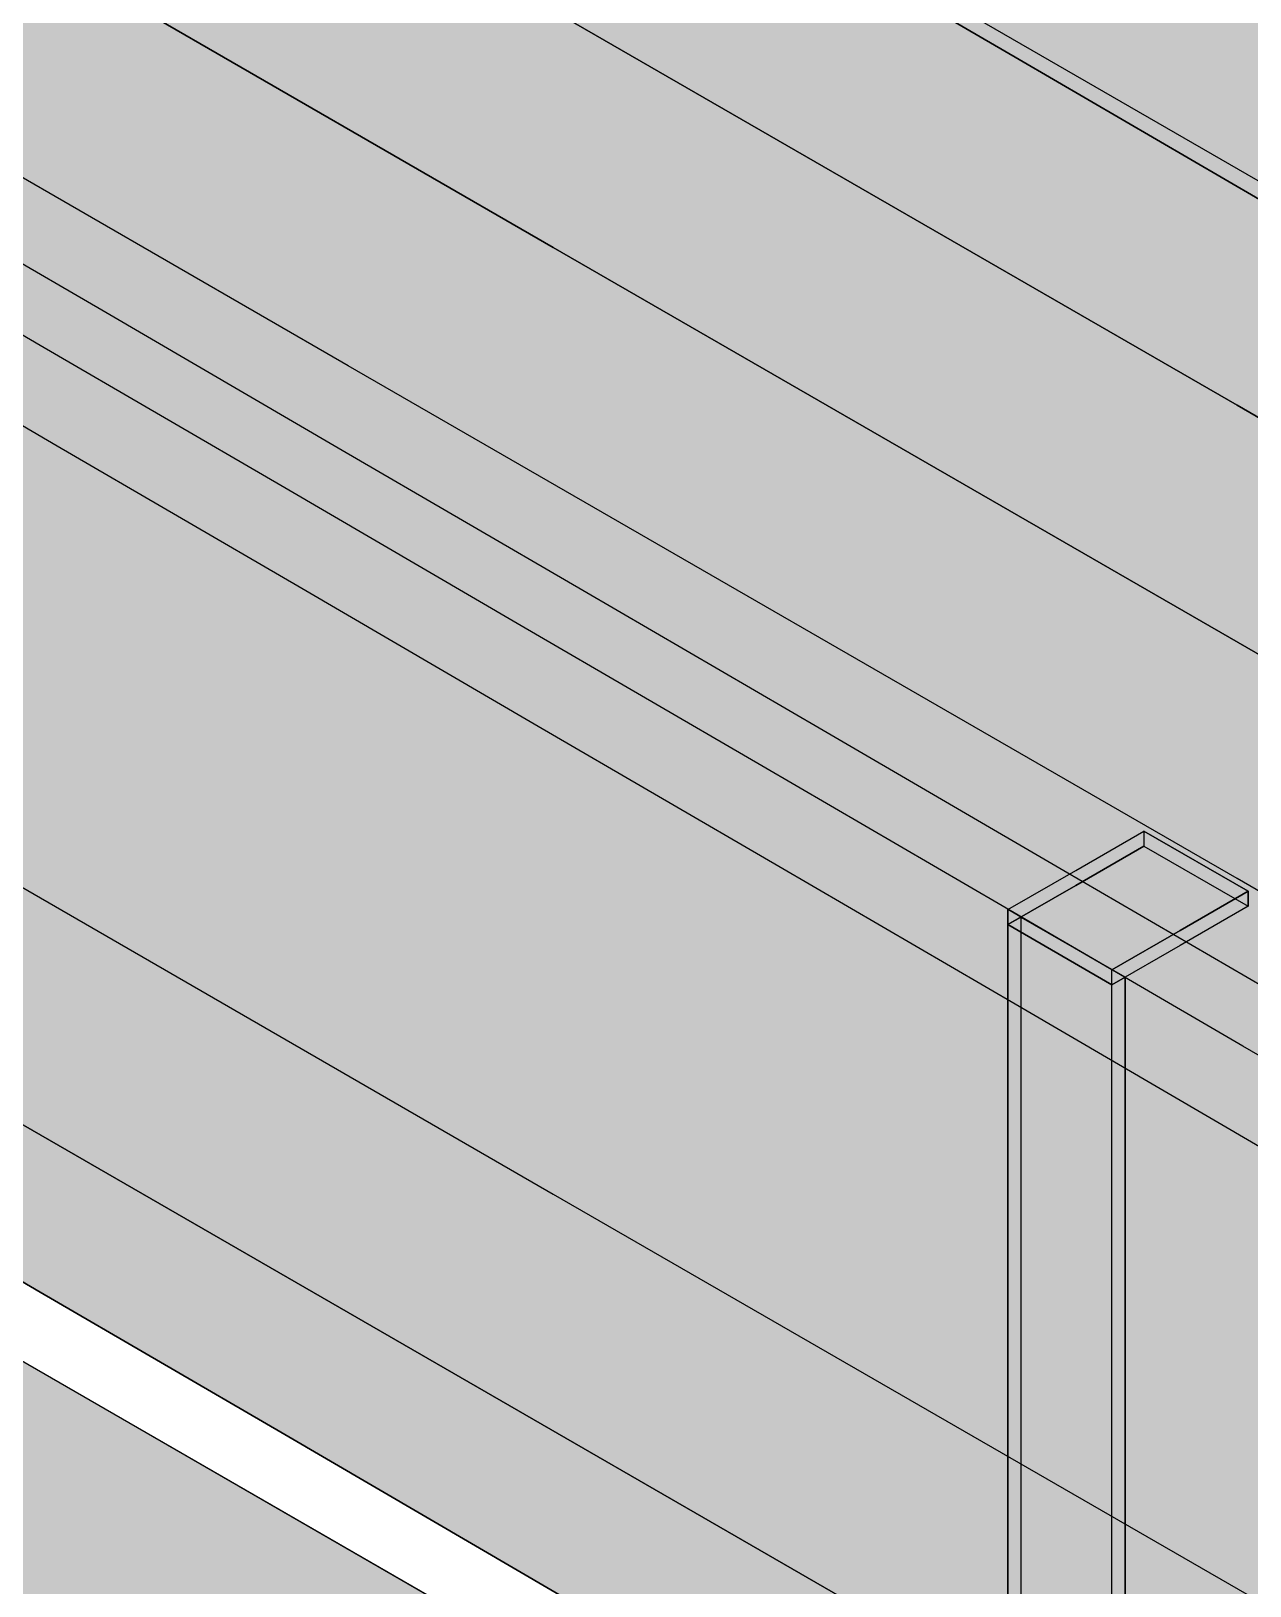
# Model space of a CAD drawing. Header units: metres. Extents: x 0 to 18.2, y -10 to 8.9.
# Drawn here: x 2.5977 to 2.855, y 5.3806 to 5.709 of the extents above; entities that cross this region are included whole.
import ezdxf

# ---------------------------------------------------------------- set-up
doc = ezdxf.new("R2010")
doc.units = ezdxf.units.M
doc.header["$LTSCALE"] = 0.25
doc.layers.add('ISO-ARISTAS', color=8, linetype='CONTINUOUS')
doc.layers.add('ISO-CONCRETO-SUP', color=254, linetype='CONTINUOUS', true_color=0xe8e8e8)

msp = doc.modelspace()

# ---------------------------------------------------------------- linework, layer by layer
at = {"layer": 'ISO-ARISTAS', "color": 250}
for p, q in [((2.70794, 5.66333), (2.5203, 5.77167)), ((2.5203, 5.77167), (2.70794, 5.66333)), ((2.70794, 5.76333), (2.89558, 5.655)), ((2.70794, 5.76333), (2.89558, 5.655)), ((2.66464, 5.63833), (2.477, 5.74667)), ((2.66464, 5.63833), (2.477, 5.74667)), ((2.85228, 5.63), (2.66464, 5.73833)), ((2.66464, 5.73833), (2.85228, 5.63)), ((2.80629, 5.70302), (2.75552, 5.73262)), ((2.75552, 5.73262), (2.80629, 5.70302)), ((2.85705, 5.67341), (2.80629, 5.70302)), ((2.80629, 5.70302), (2.85705, 5.67341)), ((2.56186, 5.67972), (2.61263, 5.65012)), ((2.59964, 5.64262), (2.54887, 5.67222)), ((2.59964, 5.64262), (2.54887, 5.67222)), ((2.89558, 5.555), (2.70794, 5.66333)), ((2.70794, 5.66333), (2.89558, 5.555)), ((2.55245, 5.65103), (2.60322, 5.62143)), ((2.55245, 5.65103), (2.60322, 5.62143)), ((2.61263, 5.65012), (2.66339, 5.62052)), ((2.6504, 5.61302), (2.59964, 5.64262)), ((2.6504, 5.61302), (2.59964, 5.64262)), ((2.85228, 5.53), (2.66464, 5.63833)), ((2.85228, 5.53), (2.66464, 5.63833)), ((3.03991, 5.52167), (2.85228, 5.63)), ((2.85228, 5.63), (3.03991, 5.52167)), ((2.60322, 5.62143), (2.65399, 5.59183)), ((2.60322, 5.62143), (2.65399, 5.59183)), ((2.66339, 5.62052), (2.71416, 5.59091)), ((2.70117, 5.58341), (2.6504, 5.61302)), ((2.70117, 5.58341), (2.6504, 5.61302)), ((2.65399, 5.59183), (2.70475, 5.56222)), ((2.65399, 5.59183), (2.70475, 5.56222)), ((2.71416, 5.59091), (2.76493, 5.56131)), ((2.75194, 5.55381), (2.70117, 5.58341)), ((2.75194, 5.55381), (2.70117, 5.58341)), ((2.5203, 5.57167), (2.70794, 5.46333)), ((2.5203, 5.57167), (2.70794, 5.46333)), ((2.70475, 5.56222), (2.75552, 5.53262)), ((2.70475, 5.56222), (2.75552, 5.53262)), ((2.76493, 5.56131), (2.81569, 5.53171)), ((2.8027, 5.52421), (2.75194, 5.55381)), ((2.8027, 5.52421), (2.75194, 5.55381)), ((2.66464, 5.43833), (2.477, 5.54667)), ((2.477, 5.54667), (2.66464, 5.43833)), ((2.81825, 5.53173), (2.83262, 5.54002)), ((2.81825, 5.53173), (2.83262, 5.54002)), ((2.83262, 5.54002), (2.83262, 5.53685)), ((2.85461, 5.52733), (2.83262, 5.54002)), ((2.83262, 5.54002), (2.83262, 5.53685)), ((2.83262, 5.54002), (2.85461, 5.52733)), ((2.83262, 5.53685), (2.81825, 5.52856)), ((2.81825, 5.52856), (2.83262, 5.53685)), ((2.83262, 5.53685), (2.85461, 5.52415)), ((2.83262, 5.53685), (2.85461, 5.52415)), ((2.75552, 5.53262), (2.80629, 5.50302)), ((2.75552, 5.53262), (2.80629, 5.50302)), ((2.80389, 5.52344), (2.81825, 5.53173)), ((2.80389, 5.52344), (2.81825, 5.53173)), ((2.81569, 5.53171), (2.86646, 5.5021)), ((2.81825, 5.52856), (2.80389, 5.52026)), ((2.80389, 5.52026), (2.81825, 5.52856)), ((3.03991, 5.42167), (2.85228, 5.53)), ((3.03991, 5.42167), (2.85228, 5.53)), ((2.85461, 5.52733), (2.84025, 5.51903)), ((2.84025, 5.51903), (2.85461, 5.52733)), ((2.85461, 5.52415), (2.85461, 5.52733)), ((2.85461, 5.52733), (2.85461, 5.52415)), ((2.85347, 5.4946), (2.8027, 5.52421)), ((2.85347, 5.4946), (2.8027, 5.52421)), ((2.80389, 5.52026), (2.80389, 5.52344)), ((2.82588, 5.51074), (2.80389, 5.52344)), ((2.82588, 5.51074), (2.80389, 5.52344)), ((2.80389, 5.52344), (2.80389, 5.52026)), ((2.80389, 5.52026), (2.80664, 5.52185)), ((2.80389, 5.52026), (2.80664, 5.52185)), ((2.80664, 5.52185), (2.80664, 5.49282)), ((2.82863, 5.50915), (2.80664, 5.52185)), ((2.80664, 5.52185), (2.80664, 5.49282)), ((2.80664, 5.52185), (2.82863, 5.50915)), ((2.85461, 5.52415), (2.84025, 5.51586)), ((2.85461, 5.52415), (2.84025, 5.51586)), ((2.80389, 5.49124), (2.80389, 5.52026)), ((2.82588, 5.50756), (2.80389, 5.52026)), ((2.80389, 5.52026), (2.80389, 5.49124)), ((2.82588, 5.50756), (2.80389, 5.52026)), ((2.82588, 5.50756), (2.80389, 5.52026)), ((2.80389, 5.52026), (2.82588, 5.50756)), ((2.84025, 5.51903), (2.82588, 5.51074)), ((2.82588, 5.51074), (2.84025, 5.51903)), ((2.84025, 5.51586), (2.82588, 5.50756)), ((2.84025, 5.51586), (2.82588, 5.50756)), ((2.82588, 5.50756), (2.82588, 5.51074)), ((2.82588, 5.50756), (2.82588, 5.51074)), ((2.82588, 5.50756), (2.82863, 5.50915)), ((2.82863, 5.50915), (2.82588, 5.50756)), ((2.82863, 5.48013), (2.82863, 5.50915)), ((2.82863, 5.50915), (2.82863, 5.48013)), ((2.82588, 5.47854), (2.82588, 5.50756)), ((2.82588, 5.47854), (2.82588, 5.50756)), ((2.80629, 5.50302), (2.85705, 5.47341)), ((2.80629, 5.50302), (2.85705, 5.47341)), ((2.80664, 5.49282), (2.80664, 5.4638)), ((2.80664, 5.49282), (2.80664, 5.4638)), ((2.90424, 5.465), (2.85347, 5.4946)), ((2.90424, 5.465), (2.85347, 5.4946)), ((2.80389, 5.46221), (2.80389, 5.49124)), ((2.80389, 5.49124), (2.80389, 5.46221)), ((2.82588, 5.44951), (2.82588, 5.47854)), ((2.82588, 5.44951), (2.82588, 5.47854)), ((2.82863, 5.4511), (2.82863, 5.48013)), ((2.82863, 5.48013), (2.82863, 5.4511)), ((2.59964, 5.44262), (2.54887, 5.47222)), ((2.54887, 5.47222), (2.59964, 5.44262)), ((2.70794, 5.36333), (2.5203, 5.47167)), ((2.5203, 5.47167), (2.70794, 5.36333)), ((2.70794, 5.46333), (2.89558, 5.355)), ((2.70794, 5.46333), (2.89558, 5.355)), ((2.80389, 5.43319), (2.80389, 5.46221)), ((2.80389, 5.46221), (2.80389, 5.43319)), ((2.80664, 5.4638), (2.80664, 5.43478)), ((2.80664, 5.4638), (2.80664, 5.43478)), ((2.82588, 5.42049), (2.82588, 5.44951)), ((2.82588, 5.42049), (2.82588, 5.44951)), ((2.82863, 5.42207), (2.82863, 5.4511)), ((2.82863, 5.4511), (2.82863, 5.42207)), ((2.6504, 5.41302), (2.59964, 5.44262)), ((2.59964, 5.44262), (2.6504, 5.41302)), ((2.85228, 5.33), (2.66464, 5.43833)), ((2.66464, 5.43833), (2.85228, 5.33)), ((2.80389, 5.40416), (2.80389, 5.43319)), ((2.80389, 5.43319), (2.80389, 5.40416)), ((2.80664, 5.43478), (2.80664, 5.40575)), ((2.80664, 5.43478), (2.80664, 5.40575)), ((2.82588, 5.39146), (2.82588, 5.42049)), ((2.82588, 5.39146), (2.82588, 5.42049)), ((2.82863, 5.39305), (2.82863, 5.42207)), ((2.82863, 5.42207), (2.82863, 5.39305)), ((2.70117, 5.38341), (2.6504, 5.41302)), ((2.6504, 5.41302), (2.70117, 5.38341)), ((2.80389, 5.37514), (2.80389, 5.40416)), ((2.80389, 5.40416), (2.80389, 5.37514)), ((2.80664, 5.40575), (2.80664, 5.37672)), ((2.80664, 5.40575), (2.80664, 5.37672)), ((2.82588, 5.36244), (2.82588, 5.39146)), ((2.82588, 5.36244), (2.82588, 5.39146)), ((2.82863, 5.36402), (2.82863, 5.39305)), ((2.82863, 5.39305), (2.82863, 5.36402)), ((2.75194, 5.35381), (2.70117, 5.38341)), ((2.70117, 5.38341), (2.75194, 5.35381))]:
    msp.add_line(p, q, dxfattribs=at)
at = {"layer": 'ISO-CONCRETO-SUP', "true_color": 0x9e794f}
for points in [[(2.70794, 5.76333), (2.89558, 5.655), (2.70794, 5.96333), (2.89558, 5.855)], [(2.66464, 5.73833), (2.85228, 5.63), (2.66464, 5.93833), (2.85228, 5.83)], [(2.85228, 5.63), (3.03991, 5.52167), (2.85228, 5.83), (3.03991, 5.72167)], [(2.5203, 5.57167), (2.70794, 5.46333), (2.5203, 5.77167), (2.70794, 5.66333)], [(2.477, 5.54667), (2.66464, 5.43833), (2.477, 5.74667), (2.66464, 5.63833)], [(2.70794, 5.46333), (2.89558, 5.355), (2.70794, 5.66333), (2.89558, 5.555)], [(2.66464, 5.43833), (2.85228, 5.33), (2.66464, 5.63833), (2.85228, 5.53)], [(2.85228, 5.33), (3.03991, 5.22167), (2.85228, 5.53), (3.03991, 5.42167)], [(2.5203, 5.27167), (2.70794, 5.16333), (2.5203, 5.47167), (2.70794, 5.36333)], [(2.477, 5.24667), (2.66464, 5.13833), (2.477, 5.44667), (2.66464, 5.33833)]]:
    msp.add_solid(points, dxfattribs=at)
at = {"layer": 'ISO-CONCRETO-SUP', "true_color": 0xb08658}
for points in [[(2.5203, 5.77167), (2.70794, 5.66333), (2.477, 5.74667), (2.66464, 5.63833)], [(2.70794, 5.76333), (2.89558, 5.655), (2.66464, 5.73833), (2.85228, 5.63)], [(2.70794, 5.66333), (2.89558, 5.555), (2.66464, 5.63833), (2.85228, 5.53)], [(2.89558, 5.655), (3.08322, 5.54667), (2.85228, 5.63), (3.03991, 5.52167)], [(2.5203, 5.57167), (2.70794, 5.46333), (2.477, 5.54667), (2.66464, 5.43833)], [(2.89558, 5.555), (3.08322, 5.44667), (2.85228, 5.53), (3.03991, 5.42167)], [(2.5203, 5.47167), (2.70794, 5.36333), (2.477, 5.44667), (2.66464, 5.33833)], [(2.70794, 5.46333), (2.89558, 5.355), (2.66464, 5.43833), (2.85228, 5.33)]]:
    msp.add_solid(points, dxfattribs=at)
at = {"layer": 'ISO-CONCRETO-SUP', "true_color": 0xa5aab0}
for points in [[(2.60322, 5.72143), (2.65399, 5.69183), (2.60322, 5.77143), (2.65399, 5.74183)], [(2.70475, 5.71222), (2.75552, 5.68262), (2.70475, 5.76222), (2.75552, 5.73262)], [(2.55245, 5.70103), (2.60322, 5.67143), (2.55245, 5.75103), (2.60322, 5.72143)], [(2.65399, 5.69183), (2.70475, 5.66222), (2.65399, 5.74183), (2.70475, 5.71222)], [(2.75552, 5.68262), (2.80629, 5.65302), (2.75552, 5.73262), (2.80629, 5.70302)], [(2.60322, 5.67143), (2.65399, 5.64183), (2.60322, 5.72143), (2.65399, 5.69183)], [(2.70475, 5.66222), (2.75552, 5.63262), (2.70475, 5.71222), (2.75552, 5.68262)], [(2.80629, 5.65302), (2.85705, 5.62341), (2.80629, 5.70302), (2.85705, 5.67341)], [(2.55245, 5.65103), (2.60322, 5.62143), (2.55245, 5.70103), (2.60322, 5.67143)], [(2.65399, 5.64183), (2.70475, 5.61222), (2.65399, 5.69183), (2.70475, 5.66222)], [(2.75552, 5.63262), (2.80629, 5.60302), (2.75552, 5.68262), (2.80629, 5.65302)], [(2.54887, 5.62222), (2.59964, 5.59262), (2.54887, 5.67222), (2.59964, 5.64262)], [(2.60322, 5.62143), (2.65399, 5.59183), (2.60322, 5.67143), (2.65399, 5.64183)], [(2.70475, 5.61222), (2.75552, 5.58262), (2.70475, 5.66222), (2.75552, 5.63262)], [(2.80629, 5.60302), (2.85705, 5.57341), (2.80629, 5.65302), (2.85705, 5.62341)], [(2.59964, 5.59262), (2.6504, 5.56302), (2.59964, 5.64262), (2.6504, 5.61302)], [(2.65399, 5.59183), (2.70475, 5.56222), (2.65399, 5.64183), (2.70475, 5.61222)], [(2.75552, 5.58262), (2.80629, 5.55302), (2.75552, 5.63262), (2.80629, 5.60302)], [(2.54887, 5.57222), (2.59964, 5.54262), (2.54887, 5.62222), (2.59964, 5.59262)], [(2.6504, 5.56302), (2.70117, 5.53341), (2.6504, 5.61302), (2.70117, 5.58341)], [(2.70475, 5.56222), (2.75552, 5.53262), (2.70475, 5.61222), (2.75552, 5.58262)], [(2.80629, 5.55302), (2.85705, 5.52341), (2.80629, 5.60302), (2.85705, 5.57341)], [(2.59964, 5.54262), (2.6504, 5.51302), (2.59964, 5.59262), (2.6504, 5.56302)], [(2.70117, 5.53341), (2.75194, 5.50381), (2.70117, 5.58341), (2.75194, 5.55381)], [(2.75552, 5.53262), (2.80629, 5.50302), (2.75552, 5.58262), (2.80629, 5.55302)], [(2.54887, 5.52222), (2.59964, 5.49262), (2.54887, 5.57222), (2.59964, 5.54262)], [(2.6504, 5.51302), (2.70117, 5.48341), (2.6504, 5.56302), (2.70117, 5.53341)], [(2.75194, 5.50381), (2.8027, 5.47421), (2.75194, 5.55381), (2.8027, 5.52421)], [(2.80629, 5.50302), (2.85705, 5.47341), (2.80629, 5.55302), (2.85705, 5.52341)], [(2.59964, 5.49262), (2.6504, 5.46302), (2.59964, 5.54262), (2.6504, 5.51302)], [(2.70117, 5.48341), (2.75194, 5.45381), (2.70117, 5.53341), (2.75194, 5.50381)], [(2.54887, 5.47222), (2.59964, 5.44262), (2.54887, 5.52222), (2.59964, 5.49262)], [(2.8027, 5.47421), (2.85347, 5.4446), (2.8027, 5.52421), (2.85347, 5.4946)], [(2.6504, 5.46302), (2.70117, 5.43341), (2.6504, 5.51302), (2.70117, 5.48341)], [(2.75194, 5.45381), (2.8027, 5.42421), (2.75194, 5.50381), (2.8027, 5.47421)], [(2.59964, 5.44262), (2.6504, 5.41302), (2.59964, 5.49262), (2.6504, 5.46302)], [(2.85347, 5.4446), (2.90424, 5.415), (2.85347, 5.4946), (2.90424, 5.465)], [(2.70117, 5.43341), (2.75194, 5.40381), (2.70117, 5.48341), (2.75194, 5.45381)], [(2.8027, 5.42421), (2.85347, 5.3946), (2.8027, 5.47421), (2.85347, 5.4446)], [(2.6504, 5.41302), (2.70117, 5.38341), (2.6504, 5.46302), (2.70117, 5.43341)], [(2.75194, 5.40381), (2.8027, 5.37421), (2.75194, 5.45381), (2.8027, 5.42421)], [(2.85347, 5.3946), (2.90424, 5.365), (2.85347, 5.4446), (2.90424, 5.415)], [(2.70117, 5.38341), (2.75194, 5.35381), (2.70117, 5.43341), (2.75194, 5.40381)], [(2.8027, 5.37421), (2.85347, 5.3446), (2.8027, 5.42421), (2.85347, 5.3946)], [(2.75194, 5.35381), (2.8027, 5.32421), (2.75194, 5.40381), (2.8027, 5.37421)], [(2.85347, 5.3446), (2.90424, 5.315), (2.85347, 5.3946), (2.90424, 5.365)]]:
    msp.add_solid(points, dxfattribs=at)
at = {"layer": 'ISO-CONCRETO-SUP', "true_color": 0xbcc2c9}
for points in [[(2.84959, 5.73402), (2.90036, 5.70441), (2.89289, 5.76502), (2.94366, 5.73541)], [(2.75552, 5.73262), (2.80629, 5.70302), (2.79882, 5.76362), (2.84959, 5.73402)], [(2.80629, 5.70302), (2.85705, 5.67341), (2.84959, 5.73402), (2.90036, 5.70441)]]:
    msp.add_solid(points, dxfattribs=at)
at = {"layer": 'ISO-CONCRETO-SUP', "true_color": 0xb7bcc4}
for points in [[(2.56186, 5.67972), (2.61263, 5.65012), (2.54887, 5.67222), (2.59964, 5.64262)], [(2.55245, 5.65103), (2.60322, 5.62143), (2.51348, 5.62853), (2.56425, 5.59893)], [(2.61263, 5.65012), (2.66339, 5.62052), (2.59964, 5.64262), (2.6504, 5.61302)], [(2.60322, 5.62143), (2.65399, 5.59183), (2.56425, 5.59893), (2.61501, 5.56933)], [(2.66339, 5.62052), (2.71416, 5.59091), (2.6504, 5.61302), (2.70117, 5.58341)], [(2.56425, 5.59893), (2.61501, 5.56933), (2.52528, 5.57643), (2.57604, 5.54683)], [(2.65399, 5.59183), (2.70475, 5.56222), (2.61501, 5.56933), (2.66578, 5.53972)], [(2.71416, 5.59091), (2.76493, 5.56131), (2.70117, 5.58341), (2.75194, 5.55381)], [(2.61501, 5.56933), (2.66578, 5.53972), (2.57604, 5.54683), (2.62681, 5.51722)], [(2.70475, 5.56222), (2.75552, 5.53262), (2.66578, 5.53972), (2.71655, 5.51012)], [(2.76493, 5.56131), (2.81569, 5.53171), (2.75194, 5.55381), (2.8027, 5.52421)], [(2.57604, 5.54683), (2.62681, 5.51722), (2.53707, 5.52433), (2.58784, 5.49472)], [(2.66578, 5.53972), (2.71655, 5.51012), (2.62681, 5.51722), (2.67758, 5.48762)], [(2.75552, 5.53262), (2.80629, 5.50302), (2.71655, 5.51012), (2.76732, 5.48052)], [(2.81569, 5.53171), (2.86646, 5.5021), (2.8027, 5.52421), (2.85347, 5.4946)], [(2.62681, 5.51722), (2.67758, 5.48762), (2.58784, 5.49472), (2.63861, 5.46512)], [(2.71655, 5.51012), (2.76732, 5.48052), (2.67758, 5.48762), (2.72834, 5.45802)], [(2.80629, 5.50302), (2.85705, 5.47341), (2.76732, 5.48052), (2.81808, 5.45091)], [(2.86646, 5.5021), (2.91723, 5.4725), (2.85347, 5.4946), (2.90424, 5.465)], [(2.58784, 5.49472), (2.63861, 5.46512), (2.54887, 5.47222), (2.59964, 5.44262)], [(2.67758, 5.48762), (2.72834, 5.45802), (2.63861, 5.46512), (2.68937, 5.43552)], [(2.76732, 5.48052), (2.81808, 5.45091), (2.72834, 5.45802), (2.77911, 5.42841)], [(2.85705, 5.47341), (2.90782, 5.44381), (2.81808, 5.45091), (2.86885, 5.42131)], [(2.63861, 5.46512), (2.68937, 5.43552), (2.59964, 5.44262), (2.6504, 5.41302)], [(2.72834, 5.45802), (2.77911, 5.42841), (2.68937, 5.43552), (2.74014, 5.40591)], [(2.81808, 5.45091), (2.86885, 5.42131), (2.77911, 5.42841), (2.82988, 5.39881)], [(2.68937, 5.43552), (2.74014, 5.40591), (2.6504, 5.41302), (2.70117, 5.38341)], [(2.77911, 5.42841), (2.82988, 5.39881), (2.74014, 5.40591), (2.79091, 5.37631)], [(2.86885, 5.42131), (2.91962, 5.39171), (2.82988, 5.39881), (2.88065, 5.36921)], [(2.74014, 5.40591), (2.79091, 5.37631), (2.70117, 5.38341), (2.75194, 5.35381)], [(2.82988, 5.39881), (2.88065, 5.36921), (2.79091, 5.37631), (2.84167, 5.34671)]]:
    msp.add_solid(points, dxfattribs=at)
at = {"layer": 'ISO-CONCRETO-SUP', "true_color": 0x6a7481}
for points in [[(2.83262, 5.53685), (2.81825, 5.52856), (2.83262, 5.54002), (2.81825, 5.53173)], [(2.81825, 5.52856), (2.80389, 5.52026), (2.81825, 5.53173), (2.80389, 5.52344)], [(2.85461, 5.52415), (2.84025, 5.51586), (2.85461, 5.52733), (2.84025, 5.51903)], [(2.80664, 5.49282), (2.80389, 5.49124), (2.80664, 5.52185), (2.80389, 5.52026)], [(2.84025, 5.51586), (2.82588, 5.50756), (2.84025, 5.51903), (2.82588, 5.51074)], [(2.82863, 5.48013), (2.82588, 5.47854), (2.82863, 5.50915), (2.82588, 5.50756)], [(2.80664, 5.4638), (2.80389, 5.46221), (2.80664, 5.49282), (2.80389, 5.49124)], [(2.82863, 5.4511), (2.82588, 5.44951), (2.82863, 5.48013), (2.82588, 5.47854)], [(2.80664, 5.43478), (2.80389, 5.43319), (2.80664, 5.4638), (2.80389, 5.46221)], [(2.82863, 5.42207), (2.82588, 5.42049), (2.82863, 5.4511), (2.82588, 5.44951)], [(2.80664, 5.40575), (2.80389, 5.40416), (2.80664, 5.43478), (2.80389, 5.43319)], [(2.82863, 5.39305), (2.82588, 5.39146), (2.82863, 5.42207), (2.82588, 5.42049)], [(2.80664, 5.37672), (2.80389, 5.37514), (2.80664, 5.40575), (2.80389, 5.40416)], [(2.82863, 5.36402), (2.82588, 5.36244), (2.82863, 5.39305), (2.82588, 5.39146)]]:
    msp.add_solid(points, dxfattribs=at)
at = {"layer": 'ISO-CONCRETO-SUP', "true_color": 0x838f9f}
for points in [[(2.83262, 5.54002), (2.85461, 5.52733), (2.81825, 5.53173), (2.84025, 5.51903)], [(2.83262, 5.53685), (2.85461, 5.52415), (2.81825, 5.52856), (2.84025, 5.51586)], [(2.81825, 5.53173), (2.84025, 5.51903), (2.80389, 5.52344), (2.82588, 5.51074)], [(2.81825, 5.52856), (2.84025, 5.51586), (2.80389, 5.52026), (2.82588, 5.50756)], [(2.80664, 5.52185), (2.82863, 5.50915), (2.80389, 5.52026), (2.82588, 5.50756)]]:
    msp.add_solid(points, dxfattribs=at)
at = {"layer": 'ISO-CONCRETO-SUP', "true_color": 0x768190}
for points in [[(2.83262, 5.53685), (2.85461, 5.52415), (2.83262, 5.54002), (2.85461, 5.52733)], [(2.80389, 5.52026), (2.82588, 5.50756), (2.80389, 5.52344), (2.82588, 5.51074)], [(2.80664, 5.49282), (2.82863, 5.48013), (2.80664, 5.52185), (2.82863, 5.50915)], [(2.80389, 5.49124), (2.82588, 5.47854), (2.80389, 5.52026), (2.82588, 5.50756)], [(2.80664, 5.4638), (2.82863, 5.4511), (2.80664, 5.49282), (2.82863, 5.48013)], [(2.80389, 5.46221), (2.82588, 5.44951), (2.80389, 5.49124), (2.82588, 5.47854)], [(2.80389, 5.43319), (2.82588, 5.42049), (2.80389, 5.46221), (2.82588, 5.44951)], [(2.80664, 5.43478), (2.82863, 5.42207), (2.80664, 5.4638), (2.82863, 5.4511)], [(2.80389, 5.40416), (2.82588, 5.39146), (2.80389, 5.43319), (2.82588, 5.42049)], [(2.80664, 5.40575), (2.82863, 5.39305), (2.80664, 5.43478), (2.82863, 5.42207)], [(2.80389, 5.37514), (2.82588, 5.36244), (2.80389, 5.40416), (2.82588, 5.39146)], [(2.80664, 5.37672), (2.82863, 5.36402), (2.80664, 5.40575), (2.82863, 5.39305)]]:
    msp.add_solid(points, dxfattribs=at)

doc.saveas('drawing.dxf')
